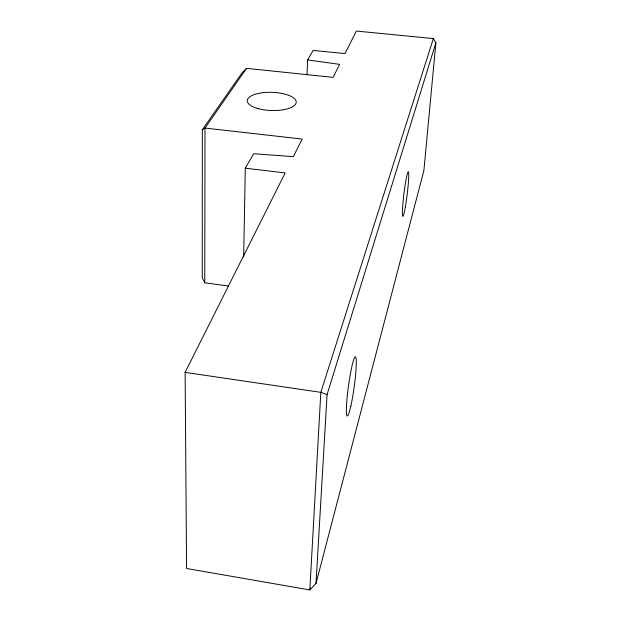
<?xml version="1.0" encoding="UTF-8"?>
<svg xmlns="http://www.w3.org/2000/svg" width="621" height="621" viewBox="0 0 621 621"><rect width="100%" height="100%" fill="white"/><g stroke="black" fill="none" stroke-linecap="round" stroke-linejoin="round"><path stroke-width="0.93" d="M307.015 74.435L307.643 59.934L339.633 64.359L333.104 77.369L246.545 68.341L242.415 72.323L202.33 129.727L202.252 277.54L204.759 282.811L228.668 286.025M204.759 282.811L205.008 128.066L246.545 68.341M243.649 257.047L245.303 168.206L253.632 153.729L293.337 156.655L302.163 139.057L205.008 128.066L202.33 129.727M245.303 168.206L285.179 172.91L185.12 372.383L186.572 568.487L309.832 589.95L316.004 583.414L327.073 394.607L435.88 42.857L433.349 38.58L356.345 31.05L345.028 53.608L313.131 50.386L307.643 59.934M435.88 42.857L423.902 170.457L316.004 583.414M310.329 588.079L309.832 589.95L320.824 392.348L433.349 38.58M185.12 372.383L320.824 392.348L327.073 394.607M350.795 406.258A29.816 2.88 -82.2 0 0 355.895 357.564A29.816 2.88 -82.2 0 0 347.333 395.492A29.816 2.88 -82.2 0 0 350.795 406.258M405.327 207.041A22.41 1.653 -83 0 0 408.439 171.893A22.41 1.653 -83 0 0 402.928 203.129A22.41 1.653 -83 0 0 405.327 207.041M258.095 108.621A24.491 9.098 1.8 0 0 296.17 102.698A24.491 9.098 1.8 0 0 260.952 92.971A24.491 9.098 1.8 0 0 258.095 108.621"/></g></svg>
